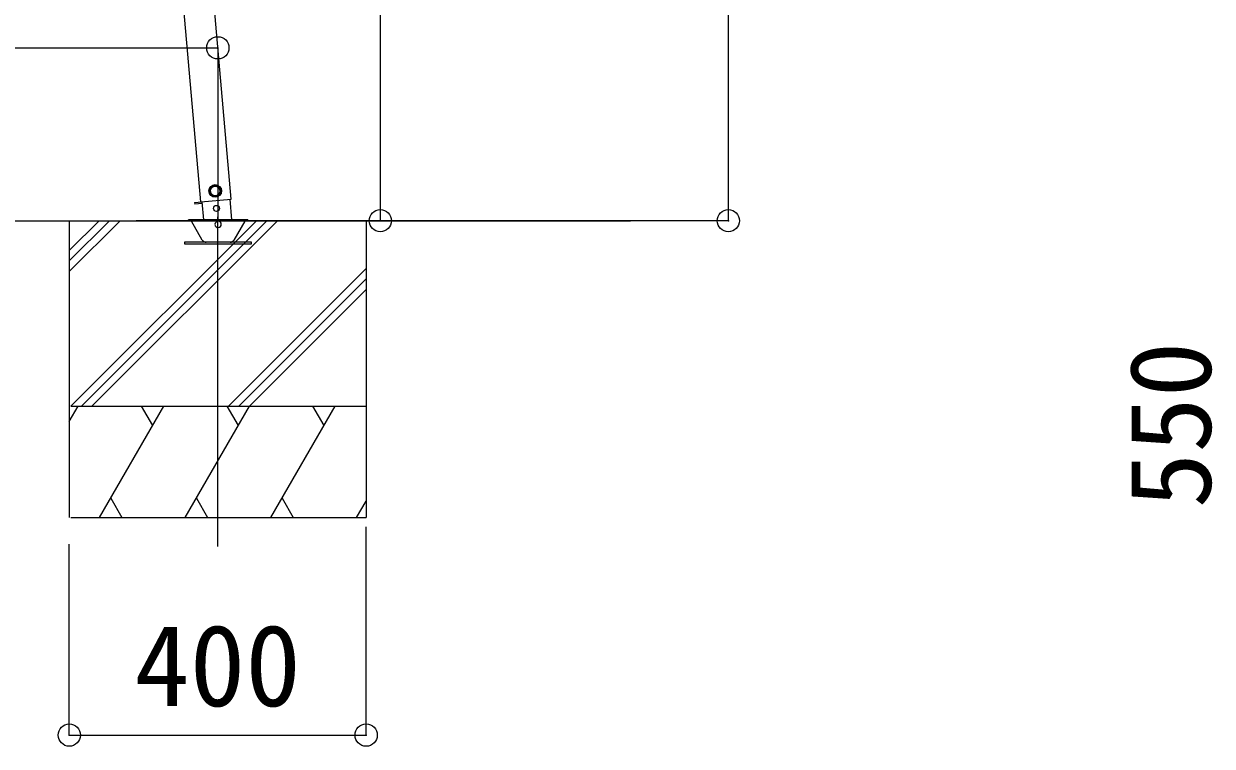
# Model space of a CAD drawing. Units: millimetres at full size; details may follow other scales. Extents: x -21204 to 8479, y -5853 to 7886.
# Drawn here: x -4205 to -2603, y -1829 to -855 of the extents above; entities that cross this region are included whole.
import ezdxf
from ezdxf.enums import TextEntityAlignment as Align

# ---------------------------------------------------------------- set-up
doc = ezdxf.new("R2010")
doc.units = ezdxf.units.MM
doc.header["$LTSCALE"] = 30
doc.header["$PDMODE"] = 32
doc.header["$PDSIZE"] = 30
for name, color, linetype, lineweight in [('0-0_0', 7, 'Continuous', 9), ('0-A_寸法', 6, 'Continuous', 9), ('1-0_FRAME', 7, 'Continuous', 9), ('1-1_GLASS', 4, 'Continuous', 9), ('1-2_GLASS_SEAL', 7, 'Continuous', 9), ('1-8', 2, 'Continuous', 9), ('1-A', 6, 'Continuous', 9)]:
    doc.layers.add(name, color=color, linetype=linetype, lineweight=lineweight)
doc.styles.add('ＭＳ ゴシック', font='')
doc.styles.get('ＭＳ ゴシック').set_extended_font_data('MS Gothic')

msp = doc.modelspace()

# ---------------------------------------------------------------- linework, layer by layer
at = {"layer": '0-0_0', "color": 6}
for p, q in [((-3255.3, -1120.76), (-3255.3, 1664.44)), ((-3724.31, 1463.04), (-3724.31, -1120.76))]:
    msp.add_line(p, q, dxfattribs=at)
at = {"layer": '0-0_0'}
msp.add_line((-6309.2, -1120.81), (-3387.38, -1120.81), dxfattribs=at)
at = {"layer": '0-A_寸法'}
for p, q in [((-3724.31, -1120.76), (-4053.14, -1120.76)), ((-3255.3, -1120.76), (-3724.31, -1120.76))]:
    msp.add_line(p, q, dxfattribs=at)
for p in [(-3724.31, -1120.76), (-3255.3, -1120.76)]:
    msp.add_point(p, dxfattribs=at)
at = {"layer": '1-0_FRAME'}
for p, q in [((-4143.3, -1160.89), (-4103.22, -1120.82)), ((-4143.3, -1189.18), (-4074.94, -1120.82)), ((-4143.3, -1175.03), (-4089.08, -1120.82)), ((-4143.3, -1120.82), (-4143.3, -1520.82)), ((-4141.09, -1370.82), (-3891.09, -1120.82)), ((-4126.95, -1370.82), (-3876.95, -1120.82)), ((-4112.81, -1370.82), (-3862.81, -1120.82)), ((-3743.3, -1120.82), (-3743.3, -1520.82)), ((-3928.96, -1370.82), (-3743.3, -1185.16)), ((-3914.82, -1370.82), (-3743.3, -1199.3)), ((-3900.68, -1370.82), (-3743.3, -1213.44)), ((-4143.3, -1391.41), (-4131.41, -1370.81)), ((-4141.15, -1370.82), (-3743.3, -1370.82)), ((-4102.54, -1520.81), (-4015.94, -1370.82)), ((-4030.94, -1396.8), (-4045.94, -1370.82)), ((-3987.07, -1520.82), (-3900.47, -1370.82)), ((-3915.47, -1396.8), (-3930.47, -1370.82)), ((-3871.6, -1520.81), (-3785, -1370.82)), ((-3800, -1396.8), (-3815, -1370.81)), ((-4087.54, -1494.84), (-4072.54, -1520.81)), ((-3972.07, -1494.83), (-3957.07, -1520.82)), ((-3856.6, -1494.83), (-3841.6, -1520.81)), ((-3756.13, -1520.81), (-3743.3, -1498.6)), ((-4141.15, -1520.82), (-3748.56, -1520.82)), ((-4135.89, -1520.82), (-3743.3, -1520.82))]:
    msp.add_line(p, q, dxfattribs=at)
at = {"layer": '1-1_GLASS'}
for p, q in [((-3965.99, -1095.38), (-4041.19, -236.37)), ((-3925.14, -1091.8), (-4000.35, -232.8))]:
    msp.add_line(p, q, dxfattribs=at)
at = {"layer": '1-2_GLASS_SEAL'}
for p, q in [((-3974.43, -1096.41), (-3964.57, -1095.55)), ((-3974.43, -1096.41), (-3974.26, -1098.4)), ((-3964.39, -1097.54), (-3974.26, -1098.4)), ((-3965.99, -1095.38), (-3925.15, -1091.8)), ((-3964.59, -1095.25), (-3962.45, -1119.76)), ((-3924.1, -1119.75), (-3926.54, -1091.92)), ((-3902.75, -1119.76), (-3982.75, -1119.76)), ((-3982.75, -1119.76), (-3902.75, -1119.76)), ((-3982.75, -1120.76), (-3982.75, -1119.76)), ((-3982.75, -1120.76), (-3902.75, -1120.76)), ((-3902.75, -1120.76), (-3902.75, -1119.76)), ((-3902.75, -1119.76), (-3902.75, -1120.76)), ((-3964.05, -1146.76), (-3978.78, -1121.26)), ((-3906.71, -1121.26), (-3921.43, -1146.76))]:
    msp.add_line(p, q, dxfattribs=at)
for points in [[(-3947.36, -1073.16), (-3953.5, -1077.46), (-3952.85, -1084.94), (-3946.05, -1088.11), (-3939.9, -1083.8), (-3940.55, -1076.33)], [(-3897.99, -1151.76), (-3897.99, -1149.76), (-3987.99, -1149.76), (-3987.99, -1151.76)]]:
    msp.add_lwpolyline(points, close=True, dxfattribs=at)
msp.add_lwpolyline([(-3902.75, -1120.76), (-3982.75, -1120.76), (-3982.75, -1119.76)], dxfattribs=at)
for centre, radius in [((-3946.7, -1080.63), 8.5), ((-3946.7, -1080.63), 7.7), ((-3946.7, -1080.63), 6.5), ((-3945.04, -1104.18), 4)]:
    msp.add_circle(centre, radius, dxfattribs=at)
for centre, radius, start, end in [((-3979.64, -1121.76), 1, 30.004, 90.004), ((-3905.85, -1121.76), 1, 90.004, 150.004), ((-3942.74, -1125.76), 4.25, 183.37629, 176.63171), ((-3958.86, -1143.76), 6, 210.004, 270.004), ((-3926.63, -1143.76), 6, 270.004, 330.004)]:
    msp.add_arc(centre, radius, start, end, dxfattribs=at)
at = {"layer": '1-8'}
msp.add_line((-3943.18, -1559.91), (-3943.18, -1115.72), dxfattribs=at)
at = {"layer": '1-A'}
for p, q in [((-6309.2, -887.86), (-3943.18, -887.86)), ((-3943.18, -887.86), (-3943.18, -1120.82)), ((-3743.3, -1813.87), (-3743.3, -1533.16)), ((-4143.3, -1813.87), (-4143.3, -1556.81)), ((-4143.3, -1813.87), (-3743.3, -1813.87))]:
    msp.add_line(p, q, dxfattribs=at)
for p in [(-3943.18, -887.86), (-4143.3, -1813.87), (-3743.3, -1813.87)]:
    msp.add_point(p, dxfattribs=at)

# ---------------------------------------------------------------- texts
at = {"layer": '0-A_寸法', "color": 7, "style": 'ＭＳ ゴシック'}
msp.add_text('550', height=110, rotation=90, dxfattribs=at).set_placement((-2572.2, -1508.26), align=Align.BOTTOM_LEFT)
at = {"layer": '1-A', "color": 7, "style": 'ＭＳ ゴシック'}
msp.add_text('400', height=110, dxfattribs=at).set_placement((-4055.8, -1807.87), align=Align.BOTTOM_LEFT)

doc.saveas('drawing.dxf')
